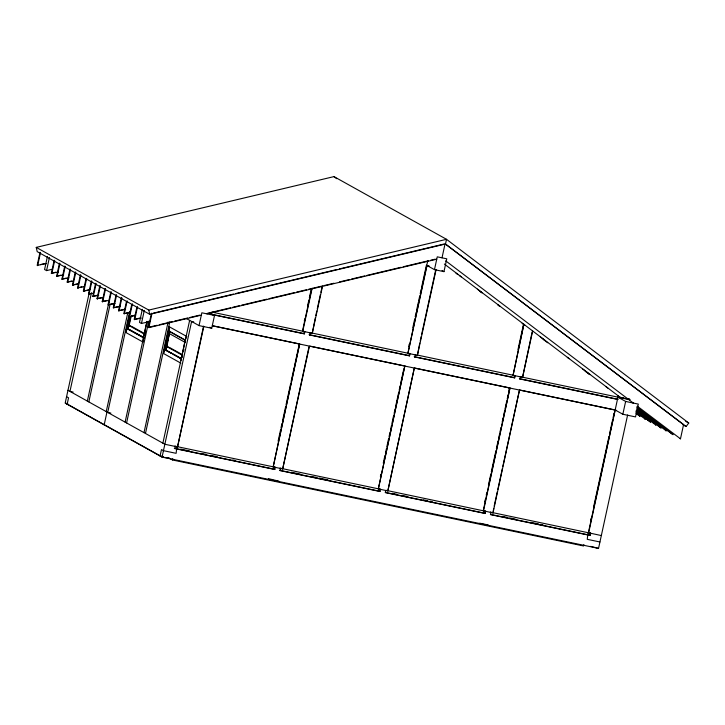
<?xml version="1.0" encoding="UTF-8"?>
<svg xmlns="http://www.w3.org/2000/svg" width="725" height="725" viewBox="0 0 725 725"><rect width="100%" height="100%" fill="white"/><g stroke="black" fill="none" stroke-linecap="round" stroke-linejoin="round"><path stroke-width="1.09" d="M181.023 360.443L185.138 340.261L186.688 336.454L169.297 326.757L169.025 331.28L165.019 349.658L163.469 353.465L180.869 363.153M171.399 353.383L165.472 350.084L166.877 346.641L169.831 331.207M182.211 357.298L182.328 355.25L166.877 346.641L168.671 347.021M40.011 252.318L37.165 265.377L46.4 263.574M37.655 265.649L40.5 252.599M47.424 256.451L44.578 269.51L46.563 270.615L52.028 269.31M46.563 270.615L49.409 257.556M58.39 271.993L51.339 273.28L54.185 260.221M51.838 273.552L54.683 260.493M63.673 274.929L56.622 276.216L59.468 263.157M57.112 276.488L59.957 263.438M68.948 277.874L61.897 279.152L64.742 266.102M62.386 279.433L65.241 266.374M73.125 281.073L67.171 282.097L70.017 269.038M67.67 282.369L70.515 269.319M78.409 284.01L72.446 285.034L75.291 271.975M72.944 285.315L75.79 272.256M84.608 286.602L77.557 287.879L80.403 274.829M78.055 288.16L80.901 275.101M85.94 279.134L83.33 291.097L89.293 290.072M83.828 291.377L86.674 278.318M91.386 280.947L88.541 293.997L93.407 293.235M89.438 291.84L65.177 403.109L162.056 457.085L598.533 548.39L627.623 414.99M89.039 294.278L91.885 281.218M67.153 404.215L68.558 397.808L66.573 396.702M91.422 292.945L69.953 391.4L73.125 392.062M98.727 295.338L92.773 296.353L95.618 283.303M93.262 296.634L96.117 283.575M102.959 297.694L97.005 298.709L99.851 285.659M97.494 298.99L100.34 285.931M109.267 300.331L102.216 301.618L105.062 288.559M102.705 301.89L105.551 288.84M110.834 291.776L107.98 304.826L115.03 303.548M87.344 401.088L109.058 301.528M108.478 305.107L111.324 292.048M88.831 401.913L110.055 304.572M116.109 294.712L113.263 307.772L120.314 306.485M113.752 308.043L116.598 294.993M125.588 309.43L118.538 310.708L121.383 297.658M119.027 310.989L121.882 297.93M126.422 301.682L123.812 313.653L129.775 312.629M124.31 313.925L127.156 300.866M106.231 411.61L127.7 313.155M104.173 424.841L106.974 412.017M129.666 311.768L107.717 412.434L110.88 413.096M146.903 321.383L143.369 337.596L143.106 342.118L125.706 332.431L131.696 304.618M129.086 316.589L129.585 316.861L132.43 303.811M129.857 316.734L127.265 328.624L125.706 332.431M127.808 329.096L130.5 316.771M130.645 316.897L127.908 329.15M131.225 315.955L129.113 325.607L127.718 329.05L144.329 338.303M136.808 307.472L134.198 319.435L141.248 318.157M134.696 319.716L137.542 306.657M142.327 309.321L139.481 322.38L141.457 323.477L150.202 321.402M141.457 323.477L144.302 310.427M125.108 422.122L147.057 321.456M146.441 325.634L146.903 323.486M144.502 335.711L145.435 331.434M126.594 422.956L148.779 321.175M201.323 315.148L148.879 327.609L148.38 327.337L151.471 313.191M148.879 327.609L151.96 313.472M143.994 432.644L168.109 322.018M145.471 433.468L169.831 321.746M163.469 353.465L169.297 326.757M169.65 331.416L165.572 350.139L169.822 331.452L169.025 331.28L185.138 340.261M162.871 443.165L189.642 320.368M183.425 351.407L183.896 349.269M162.056 457.085L191.618 321.474L193.738 321.918M199.04 325.607L201.84 312.792L214.518 315.438L211.727 328.262L199.04 325.607L186.207 318.456M583.87 544.629L583.58 545.97L172.468 459.967L172.758 458.635M274.82 469.501L274.213 469.166L274.684 467.027L275.292 467.362L274.82 469.501L174.952 448.612L175.414 446.473L174.807 446.138L275.011 467.208M176.918 446.573L176.13 453.324L163.451 450.669L161.476 449.572L160.071 455.98L163.243 456.641M203.544 326.187L177.534 446.917L203.825 326.341M278.11 441.144L280.53 430.079M281.01 427.868L281.971 423.445M282.451 421.225L285.587 406.852M286.076 404.632L290.653 383.616M291.142 381.404L294.278 367.022M294.758 364.811L299.343 343.795M304.301 321.048L304.781 318.837M307.663 305.597L308.868 300.077M309.348 297.875L311.034 290.154M212.887 325.824L299.588 343.958L273.18 466.927L282.687 468.912L309.457 346.124M311.605 289.23L302.461 331.162L312.257 333.301L322.616 285.795M273.18 466.927L299.67 343.976M302.742 331.316L312.131 288.287M304.391 333.89L303.784 333.554L304.246 331.416L304.853 331.76L304.391 333.89L212.198 314.605M379.982 491.496L379.374 491.16L379.837 489.022L380.444 489.366L379.982 491.496L280.113 470.607L280.575 468.468L279.968 468.132L380.163 489.203M409.553 355.893L408.936 355.549L409.407 353.41L410.015 353.755L409.553 355.893L309.675 334.995L310.146 332.866M308.941 347.076L282.687 468.912M315.348 317.677L312.257 333.301M315.828 315.466L316.798 311.052M317.278 308.841L320.405 294.477M320.885 292.266L322.09 286.747M380.38 476.416L380.861 474.195M383.271 463.139L384.957 455.391M385.437 453.179L386.407 448.757M386.887 446.546L388.573 438.797M389.062 436.586L390.023 432.163M390.503 429.952L391.473 425.53M391.953 423.309L393.639 415.57M394.128 413.359L395.089 408.936M395.569 406.725L398.705 392.343M399.194 390.132L400.155 385.7M400.635 383.489L403.771 369.107M408.728 346.387L409.208 344.194M412.797 327.727L414.709 318.946M415.189 316.752L416.141 312.366M416.621 310.173L418.298 302.488M418.778 300.295L419.73 295.9M420.21 293.707L421.171 289.32M421.651 287.118L426.436 265.169M427.696 261.082L407.903 353.311L417.41 355.304L436.078 269.7M378.332 488.922L404.822 365.971L378.332 488.922L387.848 490.907L414.337 367.965L509.902 387.957M407.903 353.311L427.043 265.513L429.155 265.957M385.727 490.472L385.265 492.601L485.143 513.499L485.605 511.361L484.998 511.016L484.527 513.155L485.143 513.499M514.705 377.888L514.097 377.544L514.56 375.414L515.176 375.749L514.705 377.888L414.836 356.999L415.298 354.86M434.465 269.646L437.257 256.831L446.772 258.816L443.972 271.639L434.465 269.646L426.762 265.359M414.093 369.07L387.848 490.907M419.766 343.07L417.41 355.304M420.246 340.877L421.198 336.491M421.678 334.288L435.798 269.537M442.014 257.819L445.077 243.79L683.557 424.669L680.476 438.815L679.978 438.534M445.485 244.026L446.518 239.313L333.971 176.61L36.25 247.388L37.193 251.629L149.731 314.324L445.485 244.026L686.122 426.527L688.75 423.028L446.518 239.313L148.788 310.083L36.25 247.388M484.808 501.727L485.288 499.516M486.257 495.093L486.738 492.882M488.423 485.134L490.843 474.068M491.323 471.857L495.909 450.841M496.389 448.63L498.075 440.882M498.555 438.67L499.525 434.248M500.005 432.037L500.966 427.614M502.18 422.077L503.141 417.654M503.621 415.443L504.591 411.021M505.071 408.809L506.757 401.061M507.237 398.85L508.207 394.427M508.687 392.216L509.276 387.576M517.985 349.559L523.532 324.147L522.163 323.377M483.493 510.917L509.983 387.975L483.213 510.763L493 512.91L519.499 389.959M513.055 375.305L523.858 324.329L513.055 375.305L522.571 377.299L532.676 330.953M617.664 399.43L519.988 378.994L520.459 376.855M493.689 508.325L493 512.91M494.169 506.113L497.305 491.731M497.785 489.52L502.371 468.504M502.851 466.293L519.254 391.065M532.15 331.905L522.571 377.299M588.038 532.576L587.25 539.327L599.928 541.974M590.694 520.405L591.174 518.194M593.585 507.128L609.018 436.332M609.507 434.121L612.643 419.739M613.123 417.528L614.084 413.105M588.646 532.911L618.207 395.886L617.936 397.146L625.639 401.442L638.317 404.097L635.526 416.911L622.838 414.256L615.135 409.969L588.365 532.757L601.333 535.567M590.295 535.494L589.688 535.15L590.15 533.02L590.757 533.355L590.295 535.494L490.426 514.605L490.888 512.466L490.281 512.122L590.476 533.201M622.838 414.256L625.639 401.442M40.437 264.598L44.814 263.556M51.339 273.28L55.716 272.237M56.622 276.216L60.991 275.174M61.897 279.152L66.265 278.119M67.171 282.097L71.539 281.055M72.446 285.034L77.91 283.738M77.557 287.879L81.934 286.846M84.426 290.834L89.891 289.538M89.637 293.743L91.821 293.217M92.773 296.353L97.141 295.32M97.005 298.709L101.373 297.676M102.216 301.618L106.584 300.576M109.076 304.572L113.444 303.53M115.447 307.255L119.815 306.213M118.538 310.708L125.09 309.149M125.996 313.127L130.373 312.094M131.279 316.073L135.648 315.031M129.585 316.861L135.049 315.565M153.066 313.209L205.954 300.63M208.157 300.114L233.504 294.087M235.707 293.562L337.089 269.464M339.291 268.939L443.972 244.053M136.391 318.918L140.759 317.876M148.38 327.337L157.126 325.262M159.31 324.737L172.423 321.619M174.607 321.103L187.721 317.985M189.905 317.468L199.738 315.13M207.441 313.3L230.541 307.808M232.743 307.282L239.341 305.714M241.543 305.189L266.845 299.18M269.048 298.655L294.35 292.637M296.543 292.121L306.448 289.764M308.651 289.239L321.846 286.103M324.048 285.577L333.944 283.23M339.445 281.916L349.35 279.569M351.553 279.043L364.748 275.908M366.95 275.382L401.052 267.28M403.254 266.755L428.548 260.737M430.75 260.212L435.154 259.169M206.843 313.834L436.749 259.188M169.043 458.091L162.5 457.149L65.794 403.272L67.86 403.798M618.28 396.974L629.907 399.412L628.919 398.859M212.053 312.131L304.582 331.597M309.53 332.521L409.734 353.601M416.884 354.978L514.895 375.595M520.178 376.701L620.047 397.59L619.775 397.146L620.328 397.744M618.217 397.309L629.898 399.747M210.495 314.043L303.784 333.554M408.936 355.549L309.067 334.66L309.675 334.995M514.097 377.544L414.22 356.655L414.836 356.999M618.153 399.312L519.381 378.649L519.988 378.994M310.363 346.215L404.74 365.953M519.571 389.978L615.063 409.951M212.343 325.806L616.232 410.296M130.917 325.978L129.113 325.607L144.565 334.216M386.217 490.354L485.324 511.207M177.534 446.917L164.847 444.262L67.978 390.295M180.625 449.11L189.497 450.968M201.686 453.515L206.118 454.439M211.655 455.599L217.192 456.759M232.707 460.003L234.927 460.466M291.441 472.292L300.304 474.141M312.493 476.697L316.925 477.621M319.145 478.083L328.008 479.941M392.279 493.381L396.711 494.314M402.257 495.474L407.794 496.625M423.309 499.869L427.741 500.803M429.952 501.265L432.173 501.727M503.096 516.562L507.527 517.487M509.738 517.958L515.285 519.109M530.8 522.362L538.557 523.985M540.768 524.447L542.989 524.909M274.213 469.166L174.344 448.267L174.952 448.612M379.374 491.16L279.497 470.271L280.113 470.607M385.754 492.493L484.527 513.155M490.907 514.487L589.688 535.15M278.907 481.183L268.404 478.636M479.705 523.187L488.161 524.954M590.685 546.378L597.926 548.227M446.256 261.172L445.766 260.9L633.315 403.046L632.825 402.774M442.051 270.561L443.972 271.639M685.787 421.379L688.75 423.028M683.158 424.877L686.122 426.527M622.576 397.527L623.563 398.079M644.86 418.968L645.35 419.249L635.97 412.226M655.409 424.85L655.908 425.122L636.351 410.296M665.795 430.641L666.293 430.913L636.958 408.664M209.878 312.856L214.518 315.438M209.869 327.229L211.727 328.262M169.822 331.452L184.984 339.898M169.686 333.772L185.138 342.381M131.877 326.522L143.468 332.974M169.641 347.556L181.232 354.008M180.978 358.268L165.019 349.658L181.132 358.63M173.293 354.434L180.942 358.703M168.508 457.765L172.468 459.967M637.311 406.172L680.476 438.815M333.971 176.61L336.672 178.667M636.604 407.033L673.054 434.683L637.293 407.958M637.175 409.861L661.182 428.067L637.574 410.259M444.362 264.036L620.89 397.862M459.369 275.482L461.173 276.85M477.422 289.175L481.935 292.592M498.175 304.917L499.978 306.285M522.544 323.395L524.791 325.099M540.261 336.835L544.774 340.252M567.312 357.343L569.116 358.712M582.637 368.971L589.851 374.444M606.073 386.751L607.876 388.12M456.007 273.207L457.801 274.567M480.149 291.513L481.935 292.873M498.021 305.08L499.815 306.43M543.206 339.345L547.683 342.735M585.22 371.209L589.697 374.598M636.405 411.401L650.633 422.186L635.907 411.12M636.523 413.612L640.075 416.304L636.024 413.332M148.788 310.083L149.731 314.324M128.053 328.788L127.265 328.624L144.166 337.759L128.053 328.788"/></g></svg>
